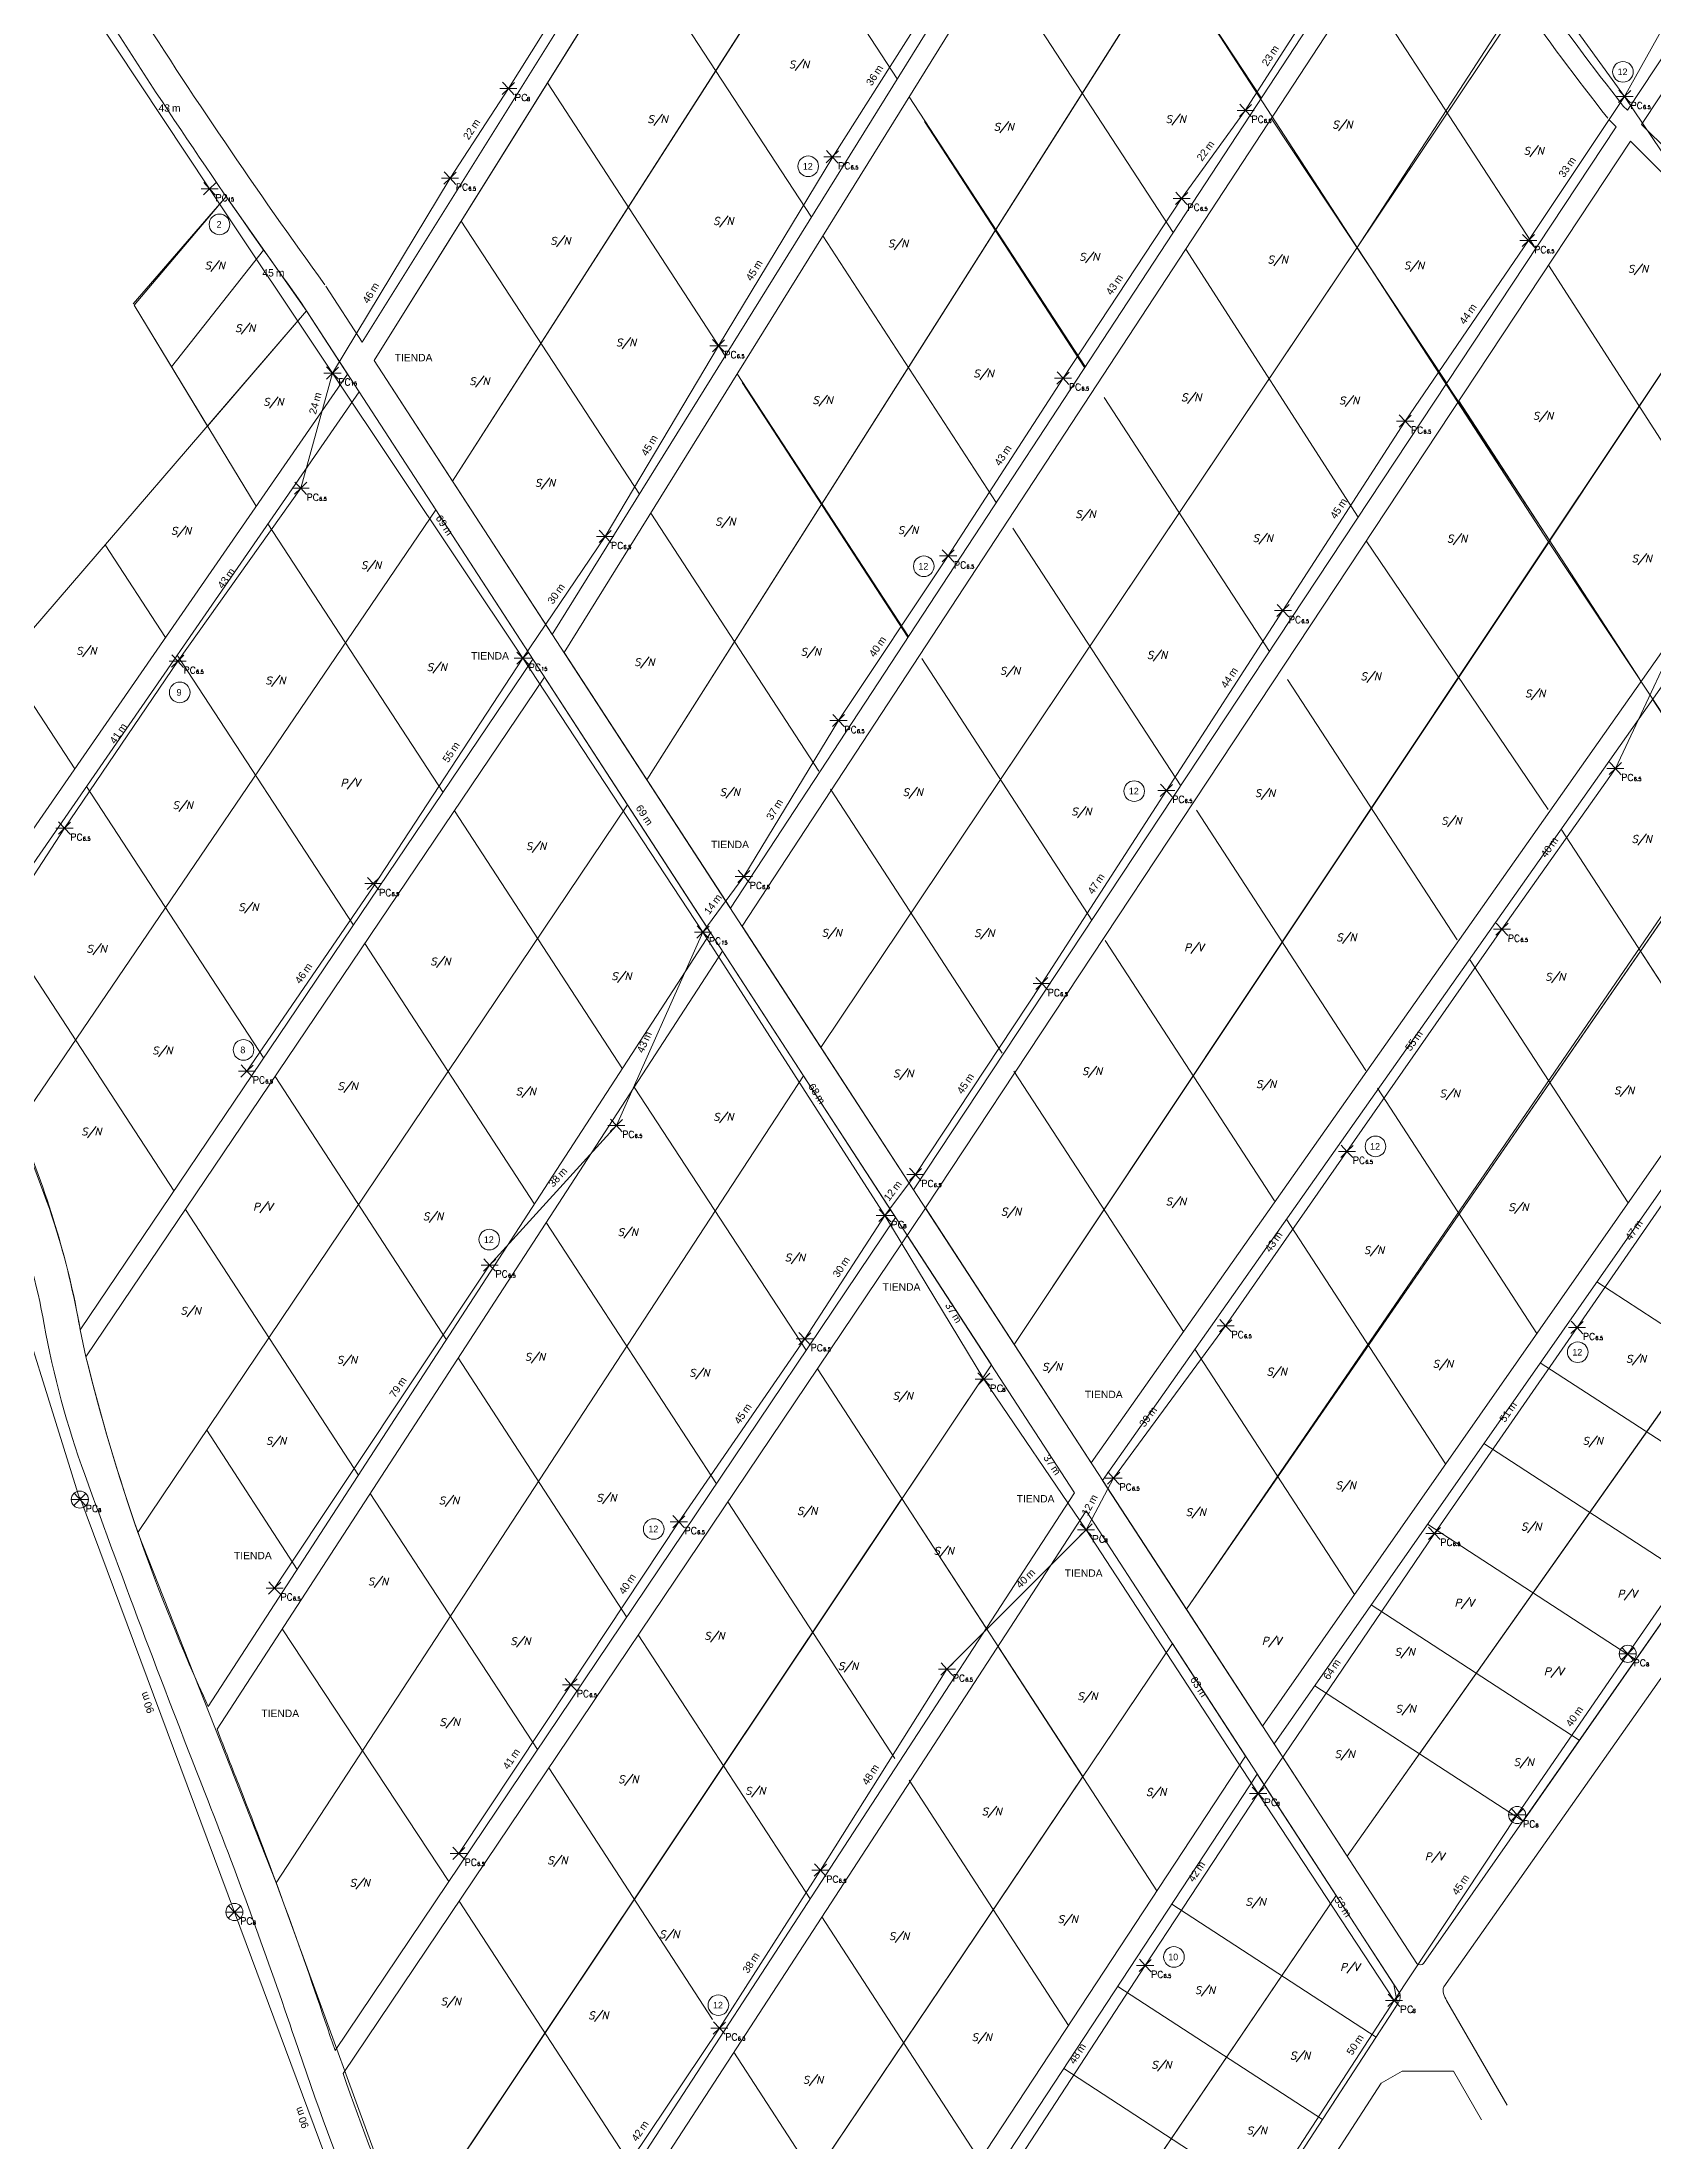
# Model space of a CAD drawing. Header units: metres. Extents: x 276196 to 280123, y 1482787 to 1490589.
# Drawn here: x 279075.1 to 279402.5, y 1488165.9 to 1488592.6 of the extents above; entities that cross this region are included whole.
import ezdxf
from ezdxf.enums import TextEntityAlignment as Align

# ---------------------------------------------------------------- set-up
doc = ezdxf.new("R2010")
doc.units = ezdxf.units.M
for name, color, linetype, lineweight in [('_ADDRESSDIBUJO', 7, 'Continuous', 0), ('_HOUSECOUNT', 7, 'Continuous', 0), ('_LOTLINE', 4, 'Continuous', 0), ('_MICROZONES', 2, 'Continuous', 0), ('_POLEPED', 7, 'Continuous', 0), ('_STRAND', 3, 'Continuous', 0), ('_STRANDDISTANCE', 3, 'Continuous', 0)]:
    doc.layers.add(name, color=color, linetype=linetype, lineweight=lineweight)
doc.styles.add('Address', font='ITALICS.shx', dxfattribs={"height": 1.5})
doc.styles.add('ROMANS', font='romans.shx', dxfattribs={"height": 0.2})
doc.styles.get("Standard").update_dxf_attribs({"font": 'arial.ttf'})
doc.styles.add('StrandDistance0', font='ENGINEERING.shx', dxfattribs={"height": 1.5})
doc.styles.add('Style-ENGINEERING', font='ENGINEERING.shx')

# ---------------------------------------------------------------- blocks, each defined once
blk = doc.blocks.new('*U33')
at = {"layer": '_POLEPED', "linetype": 'Continuous'}
blk.add_line((206328.6, 1519837.21), (206328.59, 1519835.82), dxfattribs=at)
at = {"layer": '_POLEPED', "linetype": 'Continuous', "flags": 128}
blk.add_lwpolyline([(206328.6, 1519837.21), (206329.19, 1519837.21), (206329.39, 1519837.14), (206329.46, 1519837.07), (206329.52, 1519836.94), (206329.52, 1519836.74), (206329.46, 1519836.61), (206329.39, 1519836.54), (206329.19, 1519836.48), (206328.59, 1519836.48)], dxfattribs=at)
blk = doc.blocks.new('PC8_E')
at = {"layer": '_POLEPED', "color": 1}
for p, q in [((-1.74, 0), (0, 0)), ((-1.24, -1.22), (0, 0)), ((-1.19, 1.27), (0, 0)), ((0, 0), (1.24, 1.22)), ((0, 0), (1.74, 0)), ((0, 0), (1.19, -1.27))]:
    blk.add_line(p, q, dxfattribs=at)
at = {"layer": '_POLEPED', "linetype": 'Continuous', "flags": 128}
for points in [[(3.77, -1.47), (3.71, -1.34), (3.57, -1.2), (3.44, -1.13), (3.18, -1.13), (3.04, -1.2), (2.91, -1.33), (2.84, -1.46), (2.78, -1.66), (2.77, -1.99), (2.84, -2.19), (2.9, -2.32), (3.04, -2.46), (3.17, -2.52), (3.43, -2.53), (3.57, -2.46), (3.7, -2.33), (3.77, -2.2)], [(4, -1.78), (3.9, -1.81), (3.86, -1.88), (3.86, -1.95), (3.9, -2.02), (3.97, -2.06), (4.11, -2.09), (4.21, -2.13), (4.28, -2.2), (4.31, -2.27), (4.31, -2.37), (4.28, -2.44), (4.24, -2.48), (4.14, -2.51), (4, -2.51), (3.89, -2.47), (3.86, -2.44), (3.82, -2.37), (3.83, -2.26), (3.86, -2.19), (3.93, -2.13), (4.04, -2.09), (4.18, -2.06), (4.25, -2.02), (4.28, -1.95), (4.28, -1.88), (4.25, -1.81), (4.14, -1.78), (4, -1.78)]]:
    blk.add_lwpolyline(points, dxfattribs=at)
at = {"layer": '_POLEPED', "linetype": 'Continuous'}
blk.add_blockref('*U33', (-206327.14, -1519838.33), dxfattribs=at)
blk = doc.blocks.new('PC15_E')
at = {"layer": '_POLEPED', "color": 1}
for p, q in [((-1.74, 0), (0, 0)), ((-1.19, 1.27), (0, 0)), ((0, 0), (1.24, 1.22)), ((0, 0), (1.74, 0)), ((-1.24, -1.22), (0, 0)), ((0, 0), (1.19, -1.27))]:
    blk.add_line(p, q, dxfattribs=at)
at = {"layer": '_POLEPED', "linetype": 'Continuous', "style": 'ROMANS'}
for s, height, p in [('PC', 1.391, (1.18, -2.51)), ('15', 0.732, (3.72, -2.51))]:
    blk.add_text(s, height=height, rotation=359.6478, dxfattribs=at).set_placement(p)
blk = doc.blocks.new('PC6.5')
at = {"layer": '_POLEPED', "color": 1}
for p, q in [((-1.74, 0), (0, 0)), ((-1.24, -1.22), (0, 0)), ((-1.19, 1.27), (0, 0)), ((0, 0), (1.24, 1.22)), ((0, 0), (1.74, 0)), ((0, 0), (1.19, -1.27))]:
    blk.add_line(p, q, dxfattribs=at)
at = {"layer": '_POLEPED', "linetype": 'Continuous', "attachment_point": 7, "rotation": 359.6478, "line_spacing_factor": 0.72, "style": 'StrandDistance0'}
for s, insert, char_height in [('\\Fromans;PC', (1.18, -2.51), 1.3914), ('\\Fromans;6.5', (3.72, -2.51), 0.7317)]:
    blk.add_mtext(s, dxfattribs=dict(at, insert=insert, char_height=char_height))
blk = doc.blocks.new('PC8_N')
at = {"layer": '_POLEPED', "color": 1}
for p, q in [((-1.24, -1.22), (1.24, 1.22)), ((-1.19, 1.27), (1.19, -1.27)), ((-1.74, 0), (1.74, 0))]:
    blk.add_line(p, q, dxfattribs=at)
blk.add_circle((0, 0), 1.74, dxfattribs=at)
at = {"layer": '_POLEPED', "linetype": 'Continuous', "style": 'ROMANS'}
for s, height, p in [('PC', 1.391, (1.18, -2.51)), ('8', 0.732, (3.72, -2.51))]:
    blk.add_text(s, height=height, rotation=359.6478, dxfattribs=at).set_placement(p)
blk = doc.blocks.new('TIENDA')
at = {"layer": '_ADDRESSDIBUJO'}
blk.add_text('TIENDA', height=1.5, dxfattribs=at).set_placement((-0.01, -0.02))
blk = doc.blocks.new('SN')
at = {"layer": '_ADDRESSDIBUJO', "color": 7, "linetype": 'Continuous', "lineweight": 0, "style": 'Address'}
blk.add_text('S/N', height=1.5, dxfattribs=at).set_placement((2, 0), align=Align.CENTER)
blk = doc.blocks.new('PV')
at = {"layer": '_ADDRESSDIBUJO', "color": 7, "linetype": 'Continuous', "lineweight": 0, "style": 'Address'}
blk.add_text('P/V', height=1.5, dxfattribs=at).set_placement((2.09, 0.23), align=Align.CENTER)
blk = doc.blocks.new('LONGITUD_RED')
at = {"layer": '_STRANDDISTANCE'}
blk.add_text('m', height=1.5, dxfattribs=at).set_placement((1.57, 0))
at = {"layer": '_STRANDDISTANCE', "flags": 4}
blk.add_attdef('?', text='', height=1.5, dxfattribs=at).set_placement((1.17, 0), align=Align.RIGHT)
blk = doc.blocks.new('HCRES_9')
at = {"layer": '_HOUSECOUNT', "color": 1, "linetype": 'Continuous', "lineweight": 0}
blk.add_circle((0.14, 0), 2.1, dxfattribs=at)
at = {"layer": '_HOUSECOUNT', "color": 7, "linetype": 'Continuous', "lineweight": 0, "style": 'Style-ENGINEERING'}
blk.add_text('9', height=1.35, dxfattribs=at).set_placement((0, 0), align=Align.MIDDLE_CENTER)
blk = doc.blocks.new('HCRES_2')
at = {"layer": '_HOUSECOUNT', "color": 1, "linetype": 'Continuous', "lineweight": 0}
blk.add_circle((0.14, 0), 2.1, dxfattribs=at)
at = {"layer": '_HOUSECOUNT', "color": 7, "linetype": 'Continuous', "lineweight": 0, "style": 'Style-ENGINEERING'}
blk.add_text('2', height=1.35, dxfattribs=at).set_placement((0.06, 0), align=Align.MIDDLE_CENTER)
blk = doc.blocks.new('HCRES_10')
at = {"layer": '_HOUSECOUNT', "color": 1, "linetype": 'Continuous', "lineweight": 0}
blk.add_circle((0.14, 0), 2.1, dxfattribs=at)
at = {"layer": '_HOUSECOUNT', "color": 7, "linetype": 'Continuous', "lineweight": 0, "style": 'Style-ENGINEERING'}
blk.add_text('10', height=1.35, dxfattribs=at).set_placement((0, 0), align=Align.MIDDLE_CENTER)
blk = doc.blocks.new('HCRES_12')
at = {"layer": '_HOUSECOUNT', "color": 1, "linetype": 'Continuous', "lineweight": 0}
blk.add_ellipse((0, 0), major_axis=(-1.48, 1.48), ratio=1, start_param=3.926991, end_param=10.210176, dxfattribs=at)
at = {"layer": '_HOUSECOUNT', "color": 7, "linetype": 'Continuous', "lineweight": 0, "style": 'Style-ENGINEERING'}
blk.add_text('12', height=1.35, dxfattribs=at).set_placement((-0.08, 0), align=Align.MIDDLE_CENTER)
blk = doc.blocks.new('HCRES_8')
at = {"layer": '_HOUSECOUNT', "color": 1, "linetype": 'Continuous', "lineweight": 0}
blk.add_circle((0.14, 0), 2.1, dxfattribs=at)
at = {"layer": '_HOUSECOUNT', "color": 7, "linetype": 'Continuous', "lineweight": 0, "style": 'Style-ENGINEERING'}
blk.add_text('8', height=1.35, dxfattribs=at).set_placement((0, 0), align=Align.MIDDLE_CENTER)

msp = doc.modelspace()

# ---------------------------------------------------------------- linework, layer by layer
at = {"layer": '_LOTLINE'}
for p, q in [((279142.64, 1488527.91), (279272.03, 1488735.2)), ((279158.6, 1488503.38), (279292.49, 1488712.27)), ((279397.32, 1488578.77), (279480.98, 1488705.32)), ((279400.21, 1488575.89), (279483.91, 1488702.51)), ((279178.85, 1488472.25), (279311.99, 1488686.67)), ((279181.26, 1488468.55), (279314.59, 1488683.27)), ((279334.28, 1488657.5), (279198.06, 1488442.73)), ((279212.88, 1488640.45), (279248.96, 1488585.17)), ((279286.06, 1488637.32), (279322.93, 1488581.28)), ((279215.05, 1488416.62), (279355.06, 1488630.32)), ((279140.23, 1488531.61), (279199.86, 1488627.14)), ((279217.43, 1488412.96), (279357.63, 1488626.95)), ((279195.36, 1488612.37), (279231.49, 1488557.02)), ((279268.82, 1488609.55), (279304.99, 1488553.9)), ((279344.22, 1488603.62), (279378.7, 1488550.62)), ((279233.44, 1488388.34), (279375.76, 1488600.58)), ((279325.51, 1488246.83), (279563.34, 1488587.13)), ((279177.84, 1488584.3), (279214.01, 1488528.88)), ((279251.38, 1488581.47), (279287.15, 1488526.67)), ((279324.95, 1488577.18), (279360.66, 1488523.33)), ((279395.07, 1488575.37), (279393.66, 1488576.77)), ((279397.32, 1488578.77), (279396.48, 1488579.61)), ((279252.28, 1488359.39), (279395.07, 1488575.37)), ((279254.51, 1488576.48), (279287.03, 1488526.49)), ((279254.66, 1488355.73), (279397.96, 1488572.49)), ((279414.42, 1488556.08), (279397.96, 1488572.49)), ((279417.24, 1488558.91), (279400.21, 1488575.89)), ((279112.6, 1488561.2), (279093.69, 1488539.4)), ((279340.37, 1488223.98), (279578.95, 1488562.11)), ((279160.31, 1488556.23), (279196.54, 1488500.73)), ((279233.84, 1488553.23), (279269.07, 1488499.08)), ((279120.18, 1488550.36), (279101.49, 1488526.59)), ((279419.16, 1488547.75), (279272.73, 1488327.95)), ((279307.58, 1488550.55), (279342.63, 1488496.05)), ((279381.29, 1488547.28), (279418.31, 1488489.74)), ((279132.8, 1488543.03), (279140.23, 1488531.61)), ((279093.85, 1488539.15), (279118.7, 1488498.31)), ((279127.77, 1488539.76), (279137.26, 1488525.15)), ((279355.89, 1488202.23), (279591.49, 1488539.77)), ((279128.93, 1488537.97), (279067.6, 1488466.76)), ((279142.64, 1488527.91), (279178.85, 1488472.25)), ((279056.84, 1488408.82), (279137.26, 1488525.15)), ((279058.55, 1488404.25), (279139.62, 1488521.53)), ((279139.62, 1488521.53), (279174.92, 1488467.19)), ((279216.42, 1488525.18), (279251.23, 1488471.85)), ((279217.44, 1488523.44), (279251.11, 1488471.67)), ((279291, 1488520.39), (279324.59, 1488468.76)), ((279363.04, 1488519.68), (279399.78, 1488463.22)), ((279288.34, 1488303.96), (279436.12, 1488513.87)), ((279290.69, 1488300.35), (279438.14, 1488509.8)), ((279070.31, 1488372.68), (279155.2, 1488497.54)), ((279198.9, 1488496.91), (279233.01, 1488444.49)), ((279121.06, 1488494.69), (279156.67, 1488440.15)), ((279272.46, 1488493.87), (279306.55, 1488441.48)), ((279344.27, 1488491.29), (279381.24, 1488436.69)), ((279087.99, 1488490.44), (279100.26, 1488471.63)), ((279307.7, 1488274.19), (279451.62, 1488482.7)), ((279067.6, 1488466.76), (279081.83, 1488444.96)), ((279082.93, 1488330.93), (279174.92, 1488467.19)), ((279102.63, 1488468.02), (279138.44, 1488413.15)), ((279181.26, 1488468.55), (279215.05, 1488416.62)), ((279253.93, 1488467.35), (279288.51, 1488414.19)), ((279084.08, 1488325.48), (279177.29, 1488463.55)), ((279177.29, 1488463.55), (279211.03, 1488411.62)), ((279328.28, 1488463.09), (279362.7, 1488410.17)), ((279402.45, 1488459.1), (279434.53, 1488409.8)), ((279323.16, 1488250.44), (279465.7, 1488454.4)), ((279084.19, 1488441.34), (279120.21, 1488386.15)), ((279235.39, 1488440.83), (279270.3, 1488387.18)), ((279194.13, 1488437.63), (279094.65, 1488289.77)), ((279158.97, 1488436.41), (279193.08, 1488383.99)), ((279309.74, 1488436.56), (279344.17, 1488383.65)), ((279383.85, 1488432.68), (279415.99, 1488383.28)), ((279065.75, 1488414.67), (279101.99, 1488359.16)), ((279108.93, 1488254.44), (279211.03, 1488411.62)), ((279217.43, 1488412.96), (279252.28, 1488359.39)), ((279110.71, 1488249.84), (279213.45, 1488407.89)), ((279140.75, 1488409.42), (279175.2, 1488356.46)), ((279213.45, 1488407.89), (279248.61, 1488353.78)), ((279291.21, 1488410.04), (279325.63, 1488357.13)), ((279365.25, 1488406.26), (279397.46, 1488356.76)), ((279063.9, 1488389.87), (279075.53, 1488358.68)), ((279122.52, 1488382.42), (279157.32, 1488328.93)), ((279122.73, 1488218.62), (279229.91, 1488382.56)), ((279195.5, 1488380.27), (279230.44, 1488326.8)), ((279272.67, 1488383.52), (279307.1, 1488330.61)), ((279346.52, 1488380.04), (279378.92, 1488330.23)), ((279360.05, 1488197.45), (279479.03, 1488366.71)), ((279104.29, 1488355.42), (279139.44, 1488301.4)), ((279136.33, 1488179.83), (279254.7, 1488355.67)), ((279254.66, 1488355.73), (279288.34, 1488303.96)), ((279134.69, 1488184.55), (279248.61, 1488353.78)), ((279177.61, 1488352.75), (279212.19, 1488299.68)), ((279327.98, 1488353.52), (279360.39, 1488303.71)), ((279250.98, 1488350.14), (279284.96, 1488297.85)), ((279159.72, 1488325.23), (279193.96, 1488272.61)), ((279309.45, 1488327), (279341.85, 1488277.19)), ((279268.07, 1488323.84), (279149.22, 1488145.97)), ((279232.73, 1488323.04), (279267.03, 1488270.31)), ((279126.99, 1488282.24), (279108.64, 1488310.57)), ((279290.69, 1488300.35), (279323.16, 1488250.44)), ((279141.84, 1488297.72), (279175.84, 1488245.69)), ((279164.06, 1488112.13), (279284.96, 1488297.85)), ((279214.53, 1488296), (279248.44, 1488243.88)), ((279165.85, 1488107.55), (279287.34, 1488294.18)), ((279287.34, 1488294.18), (279319.71, 1488244.35)), ((279123.95, 1488270.2), (279157.8, 1488218.88)), ((279175.95, 1488075.74), (279304.85, 1488267.23)), ((279196.33, 1488268.96), (279231.23, 1488215.32)), ((279269.42, 1488266.65), (279301.73, 1488216.98)), ((279187.61, 1488043.3), (279319.71, 1488244.35)), ((279325.51, 1488246.83), (279354.55, 1488202.19)), ((279178.13, 1488241.93), (279211.37, 1488190.84)), ((279189.31, 1488038.59), (279322.09, 1488240.69)), ((279322.09, 1488240.69), (279350.93, 1488196.31)), ((279251.34, 1488239.42), (279283.75, 1488189.61)), ((279159.93, 1488214.89), (279195.43, 1488160.32)), ((279199.19, 1488011.11), (279338.14, 1488216)), ((279233.62, 1488211.65), (279265.76, 1488162.24)), ((279210.77, 1487978.91), (279350.75, 1488194.15)), ((279360.58, 1488194.7), (279372.87, 1488173.42)), ((279215.72, 1488184.15), (279247.78, 1488134.87)), ((279347.32, 1488177.88), (279351.53, 1488180.31)), ((279351.53, 1488180.31), (279361.96, 1488180.31)), ((279361.96, 1488180.31), (279367.68, 1488170.42)), ((279213.32, 1487971.82), (279347.32, 1488177.88))]:
    msp.add_line(p, q, dxfattribs=at)
at = {"layer": '_LOTLINE', "extrusion": (1.02664e-16, -6.67659e-17, -1)}
for p, q in [((279433.34, 1488313.19), (279391.09, 1488340.67)), ((279421.89, 1488296.78), (279379.63, 1488324.26)), ((279410.43, 1488280.37), (279368.16, 1488307.86)), ((279398.98, 1488263.96), (279356.7, 1488291.46)), ((279387.53, 1488247.55), (279345.24, 1488275.06)), ((279376.12, 1488231.12), (279333.8, 1488258.64)), ((279346.26, 1488187.26), (279304.73, 1488214.27)), ((279335.36, 1488170.49), (279293.75, 1488197.55)), ((279324.46, 1488153.72), (279282.77, 1488180.84))]:
    msp.add_line(p, q, dxfattribs=at)
at = {"layer": '_LOTLINE'}
for centre, radius, start, end in [((280029.76, 1489194.25), 1108.42, 208.63453, 215.96483), ((280029.76, 1489194.25), 1114.42, 208.56407, 215.96483), ((279978.04, 1489033.83), 737.92, 213.25766, 217.99087), ((279978.04, 1489033.83), 741.92, 213.25766, 217.99087), ((278936.79, 1488306.98), 141.05, 10.2444, 20.4366), ((278936.79, 1488306.98), 148.05, 10.2444, 20.4366), ((279259.32, 1488365.27), 186.7, 190.2444, 199.9558), ((279259.32, 1488365.27), 179.7, 190.2444, 191.0172), ((279464.02, 1488418.53), 391.17, 193.7607, 204.8022), ((281631.24, 1489226.51), 2710.14, 199.95584, 201.45474), ((281631.24, 1489226.51), 2703.14, 201.18078, 201.45474), ((278159.28, 1487862.04), 1020.32, 18.56423, 21.45474), ((278159.28, 1487862.04), 1027.32, 18.56423, 21.45474), ((279801.55, 1488413.58), 705.09, 198.56423, 198.95466), ((279801.55, 1488413.58), 712.09, 198.56423, 205.00601), ((279801.55, 1488413.58), 705.09, 199.36109, 205.00601)]:
    msp.add_arc(centre, radius, start, end, dxfattribs=at)
for points in [[(279354.55, 1488202.19), (279354.79, 1488201.81), (279355.65, 1488201.85), (279355.89, 1488202.23)], [(279360.58, 1488194.7), (279360.12, 1488195.51), (279359.54, 1488196.67), (279360.05, 1488197.45)], [(279350.93, 1488196.31), (279351.32, 1488195.71), (279351.14, 1488194.76), (279350.75, 1488194.15)]]:
    msp.add_open_spline(points, degree=3, dxfattribs=at)
at = {"layer": '_MICROZONES'}
for points in [[(279158.6, 1488503.38), (279292.49, 1488712.27), (279277.28, 1488735.04), (279272.03, 1488735.2), (279142.64, 1488527.91)], [(279342.42, 1488550.85), (279381.31, 1488491.04), (279419.16, 1488547.75), (279423.57, 1488548.02), (279505.21, 1488673.1), (279483.74, 1488702.25), (279480.98, 1488705.32), (279456.74, 1488728.56), (279378.14, 1488604.12), (279375.76, 1488600.58)], [(279304.1, 1488609.91), (279342.42, 1488550.85), (279417.83, 1488666.95), (279395.5, 1488688.62), (279396.36, 1488698.11), (279374.38, 1488722.5), (279336, 1488661.78), (279334.28, 1488657.5)], [(279381.31, 1488491.04), (279418.24, 1488435.39), (279546.47, 1488611.43), (279527.22, 1488636.34), (279524.59, 1488639.54), (279505.21, 1488673.1), (279423.57, 1488548.02), (279419.16, 1488547.75)], [(279198.06, 1488442.73), (279304.1, 1488609.91), (279265.31, 1488669.88), (279158.6, 1488503.38)], [(279233.44, 1488388.34), (279342.42, 1488550.85), (279304.1, 1488609.91), (279198.06, 1488442.73)], [(279272.73, 1488327.95), (279381.53, 1488491.26), (279342.42, 1488550.85), (279233.44, 1488388.34)], [(279399.98, 1488407.89), (279415.99, 1488383.28), (279414.02, 1488373.47), (279435.84, 1488359.28), (279527.68, 1488489.44), (279550.75, 1488522.15), (279528.19, 1488536.83), (279511.5, 1488519.93), (279493.17, 1488539.24), (279454.21, 1488486.48), (279451.62, 1488482.7)], [(279307.7, 1488274.19), (279272.73, 1488327.95), (279381.31, 1488491.04), (279418.24, 1488435.39)], [(279122.73, 1488218.62), (279229.91, 1488382.56), (279194.13, 1488437.63), (279094.65, 1488289.77)], [(279307.7, 1488274.19), (279340.37, 1488223.98), (279435.84, 1488359.28), (279414.02, 1488373.47), (279415.99, 1488383.28), (279399.98, 1488407.89)], [(279376.12, 1488231.12), (279490.61, 1488395.23), (279470.45, 1488408.34), (279355.07, 1488244.8)], [(279149.22, 1488145.97), (279268.07, 1488323.84), (279229.91, 1488382.56), (279122.73, 1488218.62)], [(279175.95, 1488075.74), (279286.64, 1488240.18), (279249.9, 1488296.65), (279149.22, 1488145.97)], [(279232.04, 1488159.07), (279249.82, 1488130.69), (279270.96, 1488116.94), (279338.14, 1488216), (279304.85, 1488267.23)], [(279203.61, 1488017.62), (279226.32, 1488002.83), (279350.62, 1488193.95), (279349.86, 1488197.96), (279338.14, 1488216)]]:
    msp.add_lwpolyline(points, close=True, dxfattribs=at)
for points in [[(279093.85, 1488539.15), (279108.79, 1488514.59), (279128.93, 1488537.97), (279112.6, 1488561.2), (279093.85, 1488539.15)], [(279070.31, 1488372.68), (279155.2, 1488497.54), (279139.62, 1488521.53), (279128.93, 1488537.97), (279067.6, 1488466.76), (279063.56, 1488475.96), (279035.38, 1488466.43), (279070.31, 1488372.68)]]:
    msp.add_lwpolyline(points, dxfattribs=at)
msp.add_lwpolyline([(279094.65, 1488289.77), (279194.13, 1488437.63), (279155.2, 1488497.54), (279070.31, 1488372.68, -0.058277), (279082.93, 1488330.93), (279084.08, 1488325.48, 0.023816)], format="xyb", close=True, dxfattribs=at)
at = {"layer": '_STRAND'}
for p, q in [((279169.92, 1488583.17), (279207.66, 1488643.48)), ((279396.77, 1488581.54), (279362.35, 1488628.98)), ((279396.77, 1488581.54), (279410.65, 1488606.48)), ((279109.2, 1488562.79), (279085.44, 1488598.63)), ((279235.85, 1488569.28), (279255.18, 1488599.67)), ((279319.54, 1488578.53), (279332.05, 1488597.94)), ((279158.06, 1488564.96), (279169.92, 1488583.17)), ((279396.77, 1488581.54), (279377.2, 1488552.26)), ((279442.5, 1488513.52), (279396.77, 1488581.54)), ((279306.73, 1488560.84), (279319.54, 1488578.53)), ((279212.62, 1488530.92), (279235.85, 1488569.28)), ((279134.18, 1488525.36), (279158.06, 1488564.96)), ((279134.18, 1488525.36), (279109.2, 1488562.79)), ((279282.65, 1488524.33), (279306.73, 1488560.84)), ((279377.2, 1488552.26), (279352.16, 1488515.59)), ((279189.59, 1488492.14), (279212.62, 1488530.92)), ((279127.73, 1488501.95), (279134.18, 1488525.36)), ((279172.86, 1488467.4), (279134.18, 1488525.36)), ((279259.29, 1488488.19), (279282.65, 1488524.33)), ((279352.16, 1488515.59), (279327.33, 1488477.08)), ((279102.72, 1488466.81), (279127.73, 1488501.95)), ((279172.86, 1488467.4), (279189.59, 1488492.14)), ((279237.02, 1488454.73), (279259.29, 1488488.19)), ((279394.89, 1488445.01), (279412.73, 1488483.03)), ((279327.33, 1488477.08), (279303.64, 1488440.55)), ((279079.72, 1488432.88), (279102.72, 1488466.81)), ((279142.46, 1488420.98), (279172.86, 1488467.4)), ((279209.47, 1488411.78), (279172.86, 1488467.4)), ((279217.77, 1488423.06), (279237.02, 1488454.73)), ((279371.84, 1488412.33), (279394.89, 1488445.01)), ((279303.64, 1488440.55), (279278.33, 1488401.29)), ((279060.65, 1488403.6), (279079.72, 1488432.88)), ((279209.47, 1488411.78), (279217.77, 1488423.06)), ((279116.79, 1488383.54), (279142.46, 1488420.98)), ((279191.87, 1488372.48), (279209.47, 1488411.78)), ((279246.43, 1488354.15), (279209.47, 1488411.78)), ((279340.33, 1488367.21), (279371.84, 1488412.33)), ((279278.33, 1488401.29), (279252.65, 1488362.5)), ((279055.72, 1488383.28), (279082.84, 1488296.46)), ((279166.11, 1488344.11), (279191.87, 1488372.48)), ((279387.09, 1488331.42), (279413.8, 1488370.1)), ((279315.68, 1488331.79), (279340.33, 1488367.21)), ((279252.65, 1488362.5), (279246.43, 1488354.15)), ((279230.16, 1488329.13), (279246.43, 1488354.15)), ((279266.54, 1488320.91), (279246.43, 1488354.15)), ((279122.41, 1488278.48), (279166.11, 1488344.11)), ((279204.55, 1488291.96), (279230.16, 1488329.13)), ((279292.91, 1488300.82), (279315.68, 1488331.79)), ((279358.12, 1488289.6), (279387.09, 1488331.42)), ((279287.31, 1488290.29), (279266.54, 1488320.91)), ((279397.4, 1488265.11), (279425.84, 1488306.34)), ((279287.31, 1488290.29), (279292.91, 1488300.82)), ((279082.82, 1488296.98), (279114.25, 1488212.65)), ((279182.64, 1488258.85), (279204.55, 1488291.96)), ((279287.31, 1488290.29), (279259.04, 1488262.01)), ((279322.28, 1488236.76), (279287.31, 1488290.29)), ((279322.28, 1488236.76), (279358.12, 1488289.6)), ((279374.93, 1488232.38), (279397.4, 1488265.11)), ((279259.04, 1488262.01), (279233.33, 1488221.15)), ((279159.85, 1488224.58), (279182.64, 1488258.85)), ((279322.28, 1488236.76), (279299.34, 1488201.8)), ((279349.91, 1488194.7), (279322.28, 1488236.76)), ((279349.91, 1488194.7), (279374.93, 1488232.38)), ((279233.33, 1488221.15), (279212.81, 1488189.09)), ((279114.25, 1488212.65), (279145.67, 1488128.31)), ((279299.34, 1488201.8), (279273.03, 1488161.52)), ((279349.91, 1488194.7), (279322.65, 1488152.78)), ((279212.81, 1488189.09), (279189.46, 1488154.31))]:
    msp.add_line(p, q, dxfattribs=at)

# ---------------------------------------------------------------- block references
at = {"layer": '_ADDRESSDIBUJO'}
for name, p in [('SN', (279226.96, 1488587.32)), ('SN', (279198.23, 1488576.19)), ('SN', (279303.52, 1488576.21)), ('SN', (279337.41, 1488575.08)), ('SN', (279268.6, 1488574.66)), ('SN', (279376.28, 1488569.78)), ('SN', (279211.59, 1488555.5)), ('SN', (279178.48, 1488551.5)), ('SN', (279247.12, 1488550.92)), ('SN', (279108.25, 1488546.46)), ('SN', (279285.96, 1488548.23)), ('SN', (279324.24, 1488547.65)), ('SN', (279351.94, 1488546.47)), ('SN', (279114.43, 1488533.75)), ('SN', (279191.84, 1488530.81)), ('TIENDA', (279146.83, 1488527.76)), ('SN', (279264.48, 1488524.49)), ('SN', (279162.02, 1488522.98)), ('SN', (279306.68, 1488519.67)), ('SN', (279120.16, 1488518.75)), ('SN', (279231.76, 1488519.1)), ('SN', (279338.77, 1488519.04)), ('SN', (279378.16, 1488515.92)), ('SN', (279175.38, 1488502.28)), ('SN', (279212, 1488494.41)), ('SN', (279285.2, 1488495.93)), ('SN', (279101.42, 1488492.53)), ('SN', (279249.12, 1488492.67)), ('SN', (279321.22, 1488491.06)), ('SN', (279360.7, 1488490.96)), ('SN', (279140.01, 1488485.56)), ('SN', (279398.25, 1488486.9)), ('SN', (279082.15, 1488468.18)), ('SN', (279153.37, 1488464.87)), ('TIENDA', (279162.36, 1488467.17)), ('SN', (279195.54, 1488465.89)), ('SN', (279229.36, 1488467.98)), ('SN', (279269.84, 1488464.11)), ('SN', (279299.74, 1488467.32)), ('SN', (279120.58, 1488462.16)), ('SN', (279343.14, 1488462.98)), ('SN', (279376.58, 1488459.47)), ('PV', (279135.71, 1488441.09)), ('SN', (279212.9, 1488439.45)), ('SN', (279250.08, 1488439.42)), ('SN', (279321.66, 1488439.24)), ('SN', (279101.72, 1488436.78)), ('SN', (279284.37, 1488435.5)), ('SN', (279359.54, 1488433.65)), ('SN', (279398.22, 1488429.93)), ('SN', (279173.53, 1488428.47)), ('TIENDA', (279211.14, 1488428.84)), ('SN', (279115.08, 1488416.09)), ('SN', (279233.62, 1488410.89)), ('SN', (279264.62, 1488410.81)), ('SN', (279338.21, 1488409.95)), ('SN', (279084.23, 1488407.64)), ('SN', (279154.1, 1488405.07)), ('PV', (279307.15, 1488407.68)), ('SN', (279190.89, 1488402.04)), ('SN', (279380.66, 1488401.95)), ('SN', (279097.59, 1488386.95)), ('SN', (279135.24, 1488379.69)), ('SN', (279171.46, 1488378.63)), ('SN', (279248.16, 1488382.28)), ('SN', (279286.54, 1488382.73)), ('SN', (279321.91, 1488380.13)), ('SN', (279394.66, 1488378.84)), ('SN', (279359.19, 1488378.21)), ('SN', (279083.18, 1488370.49)), ('SN', (279211.61, 1488373.48)), ('PV', (279117.91, 1488354.99)), ('SN', (279152.6, 1488353.26)), ('SN', (279270.08, 1488354.21)), ('SN', (279303.56, 1488356.26)), ('SN', (279373.19, 1488355.11)), ('SN', (279192.18, 1488350.07)), ('SN', (279226.14, 1488344.87)), ('SN', (279343.82, 1488346.39)), ('TIENDA', (279245.98, 1488338.93)), ('SN', (279103.34, 1488334.09)), ('SN', (279135.11, 1488324.11)), ('SN', (279173.32, 1488324.7)), ('SN', (279357.82, 1488323.28)), ('SN', (279397.1, 1488324.29)), ('SN', (279206.72, 1488321.46)), ('SN', (279278.41, 1488322.71)), ('SN', (279324.07, 1488321.7)), ('SN', (279248.07, 1488316.79)), ('TIENDA', (279287.08, 1488317.1)), ('SN', (279120.7, 1488307.65)), ('SN', (279388.27, 1488307.62)), ('SN', (279338.07, 1488298.6)), ('SN', (279155.83, 1488295.55)), ('SN', (279187.85, 1488296.09)), ('SN', (279228.64, 1488293.39)), ('TIENDA', (279273.22, 1488295.89)), ('SN', (279307.61, 1488293.17)), ('SN', (279375.77, 1488290.21)), ('SN', (279256.39, 1488285.3)), ('TIENDA', (279114.16, 1488284.36)), ('TIENDA', (279283, 1488280.79)), ('SN', (279141.42, 1488279.09)), ('PV', (279395.2, 1488276.31)), ('PV', (279362.08, 1488274.52)), ('SN', (279209.78, 1488268.02)), ('SN', (279170.36, 1488266.94)), ('PV', (279322.91, 1488266.75)), ('SN', (279236.96, 1488261.89)), ('PV', (279380.26, 1488260.56)), ('SN', (279285.59, 1488255.76)), ('TIENDA', (279119.72, 1488252.29)), ('SN', (279155.96, 1488250.48)), ('SN', (279350.25, 1488253.17)), ('SN', (279337.85, 1488244)), ('SN', (279374.23, 1488242.38)), ('SN', (279192.29, 1488238.87)), ('SN', (279218.1, 1488236.52)), ('SN', (279299.56, 1488236.29)), ('SN', (279266.16, 1488232.35)), ('SN', (279177.89, 1488222.41)), ('PV', (279356.03, 1488222.97)), ('SN', (279137.73, 1488217.81)), ('SN', (279319.76, 1488213.95)), ('SN', (279281.59, 1488210.45)), ('SN', (279200.61, 1488207.37)), ('SN', (279247.3, 1488206.98)), ('PV', (279338.83, 1488200.49)), ('SN', (279309.47, 1488196.05)), ('SN', (279156.2, 1488193.74)), ('SN', (279186.21, 1488190.91)), ('SN', (279264.11, 1488186.46)), ('SN', (279328.82, 1488182.72)), ('SN', (279300.64, 1488180.85)), ('SN', (279229.81, 1488177.83)), ('SN', (279320, 1488167.52))]:
    msp.add_blockref(name, p, dxfattribs=at)
at = {"layer": '_MICROZONES', "zscale": 0.001}
for name, p in [('HCRES_12', (279396.42, 1488586.56)), ('HCRES_12', (279230.85, 1488567.37)), ('HCRES_2', (279111.07, 1488555.56)), ('SN', (279397.47, 1488545.79)), ('HCRES_12', (279254.34, 1488486.1)), ('HCRES_9', (279103, 1488460.47)), ('HCRES_12', (279297.1, 1488440.41)), ('HCRES_8', (279115.96, 1488387.83)), ('HCRES_12', (279346.13, 1488368.22)), ('HCRES_12', (279166.03, 1488349.29)), ('HCRES_12', (279387.23, 1488326.4)), ('HCRES_12', (279199.46, 1488290.48)), ('SN', (279350.07, 1488264.75)), ('HCRES_10', (279305.03, 1488203.53)), ('HCRES_12', (279212.6, 1488193.73))]:
    msp.add_blockref(name, p, dxfattribs=at)
at = {"layer": '_POLEPED'}
for name, p in [('PC8_E', (279169.92, 1488583.17)), ('PC6.5', (279396.77, 1488581.54)), ('PC6.5', (279319.73, 1488578.72)), ('PC6.5', (279235.75, 1488569.28)), ('PC15_E', (279109.2, 1488562.79)), ('PC6.5', (279158.06, 1488564.96)), ('PC6.5', (279306.73, 1488560.84)), ('PC6.5', (279377.2, 1488552.26)), ('PC6.5', (279212.62, 1488530.92)), ('PC15_E', (279134.18, 1488525.36)), ('PC6.5', (279282.65, 1488524.33)), ('PC6.5', (279352.16, 1488515.59)), ('PC6.5', (279127.73, 1488501.95)), ('PC6.5', (279189.59, 1488492.14)), ('PC6.5', (279259.29, 1488488.19)), ('PC6.5', (279327.33, 1488477.08)), ('PC6.5', (279102.72, 1488466.81)), ('PC15_E', (279172.86, 1488467.4)), ('PC6.5', (279237.02, 1488454.73)), ('PC6.5', (279394.89, 1488445.01)), ('PC6.5', (279303.64, 1488440.55)), ('PC6.5', (279079.72, 1488432.88)), ('PC6.5', (279217.78, 1488423.06)), ('PC6.5', (279142.46, 1488421.62)), ('PC15_E', (279209.47, 1488411.78)), ('PC6.5', (279371.84, 1488412.33)), ('PC6.5', (279278.33, 1488401.29)), ('PC6.5', (279116.79, 1488383.54)), ('PC6.5', (279191.87, 1488372.48)), ('PC6.5', (279340.33, 1488367.21)), ('PC6.5', (279252.65, 1488362.5)), ('PC8_E', (279246.43, 1488354.15)), ('PC6.5', (279166.11, 1488344.11)), ('PC6.5', (279230.16, 1488329.13)), ('PC6.5', (279315.68, 1488331.79)), ('PC6.5', (279387.09, 1488331.42)), ('PC8_E', (279266.54, 1488320.91)), ('PC6.5', (279292.91, 1488300.82)), ('PC8_N', (279082.84, 1488296.46)), ('PC6.5', (279204.55, 1488291.96)), ('PC8_E', (279287.31, 1488290.29)), ('PC6.5', (279358.12, 1488289.6)), ('PC6.5', (279122.41, 1488278.48)), ('PC8_N', (279397.4, 1488265.11)), ('PC6.5', (279259.04, 1488262.01)), ('PC6.5', (279182.64, 1488258.85)), ('PC8_E', (279322.28, 1488236.76)), ('PC8_N', (279374.93, 1488232.38)), ('PC6.5', (279159.85, 1488224.58)), ('PC6.5', (279233.33, 1488221.15)), ('PC8_N', (279114.25, 1488212.65)), ('PC6.5', (279299.34, 1488201.8)), ('PC8_E', (279349.91, 1488194.7)), ('PC6.5', (279212.81, 1488189.09))]:
    msp.add_blockref(name, p, dxfattribs=at)
at = {"layer": '_STRAND'}
ref = msp.add_blockref('LONGITUD_RED', (279097.6, 1488254.46), dxfattribs=dict(at, rotation=110.4366798085434))
ref.add_attrib('?', '90', dxfattribs={"layer": '_STRANDDISTANCE', "height": 1.5, "rotation": 110.4367}).set_placement((279097.19, 1488255.56), align=Align.RIGHT)
ref = msp.add_blockref('LONGITUD_RED', (279129.02, 1488170.13), dxfattribs=dict(at, rotation=110.4366798085434))
ref.add_attrib('?', '90', dxfattribs={"layer": '_STRANDDISTANCE', "height": 1.5, "rotation": 110.4367}).set_placement((279128.62, 1488171.22), align=Align.RIGHT)
at = {"layer": '_STRANDDISTANCE'}
ref = msp.add_blockref('LONGITUD_RED', (279324.81, 1488588.56), dxfattribs=dict(at, rotation=57.2040385237545))
ref.add_attrib('?', '23', dxfattribs={"height": 1.5, "rotation": 57.204}).set_placement((279325.44, 1488589.54), align=Align.RIGHT)
ref = msp.add_blockref('LONGITUD_RED', (279244.39, 1488584.56), dxfattribs=dict(at, rotation=57.53994768273271))
ref.add_attrib('?', '36', dxfattribs={"height": 1.5, "rotation": 57.5399}).set_placement((279245.01, 1488585.55), align=Align.RIGHT)
ref = msp.add_blockref('LONGITUD_RED', (279099.98, 1488578.46), dxfattribs=at)
ref.add_attrib('?', '43', dxfattribs={"height": 1.5}).set_placement((279101.15, 1488578.46), align=Align.RIGHT)
ref = msp.add_blockref('LONGITUD_RED', (279162.49, 1488573.58), dxfattribs=dict(at, rotation=56.92126638412996))
ref.add_attrib('?', '22', dxfattribs={"height": 1.5, "rotation": 56.9213}).set_placement((279163.12, 1488574.56), align=Align.RIGHT)
ref = msp.add_blockref('LONGITUD_RED', (279311.56, 1488569.21), dxfattribs=dict(at, rotation=54.10082541721508))
ref.add_attrib('?', '22', dxfattribs={"height": 1.5, "rotation": 54.1008}).set_placement((279312.25, 1488570.16), align=Align.RIGHT)
ref = msp.add_blockref('LONGITUD_RED', (279385.12, 1488565.91), dxfattribs=dict(at, rotation=56.23730656036922))
ref.add_attrib('?', '33', dxfattribs={"height": 1.5, "rotation": 56.2373}).set_placement((279385.76, 1488566.88), align=Align.RIGHT)
ref = msp.add_blockref('LONGITUD_RED', (279219.94, 1488544.93), dxfattribs=dict(at, rotation=58.8050436710777))
ref.add_attrib('?', '45', dxfattribs={"height": 1.5, "rotation": 58.805}).set_placement((279220.54, 1488545.93), align=Align.RIGHT)
ref = msp.add_blockref('LONGITUD_RED', (279121.1, 1488544.97), dxfattribs=at)
ref.add_attrib('?', '45', dxfattribs={"height": 1.5}).set_placement((279122.26, 1488544.97), align=Align.RIGHT)
ref = msp.add_blockref('LONGITUD_RED', (279142.05, 1488540.34), dxfattribs=dict(at, rotation=58.90530418042578))
ref.add_attrib('?', '46', dxfattribs={"height": 1.5, "rotation": 58.9053}).set_placement((279142.65, 1488541.34), align=Align.RIGHT)
ref = msp.add_blockref('LONGITUD_RED', (279293.12, 1488542.01), dxfattribs=dict(at, rotation=56.58524120657173))
ref.add_attrib('?', '43', dxfattribs={"height": 1.5, "rotation": 56.5852}).set_placement((279293.76, 1488542.99), align=Align.RIGHT)
ref = msp.add_blockref('LONGITUD_RED', (279364.93, 1488536.07), dxfattribs=dict(at, rotation=55.67762508113896))
ref.add_attrib('?', '44', dxfattribs={"height": 1.5, "rotation": 55.6776}).set_placement((279365.59, 1488537.03), align=Align.RIGHT)
ref = msp.add_blockref('LONGITUD_RED', (279131.11, 1488517.99), dxfattribs=dict(at, rotation=74.60203464712086))
ref.add_attrib('?', '24', dxfattribs={"height": 1.5, "rotation": 74.602}).set_placement((279131.42, 1488519.11), align=Align.RIGHT)
ref = msp.add_blockref('LONGITUD_RED', (279198.66, 1488509.37), dxfattribs=dict(at, rotation=59.29180376050237))
ref.add_attrib('?', '45', dxfattribs={"height": 1.5, "rotation": 59.2918}).set_placement((279199.26, 1488510.37), align=Align.RIGHT)
ref = msp.add_blockref('LONGITUD_RED', (279270.47, 1488507.33), dxfattribs=dict(at, rotation=57.12912559867898))
ref.add_attrib('?', '43', dxfattribs={"height": 1.5, "rotation": 57.1291}).set_placement((279271.1, 1488508.31), align=Align.RIGHT)
ref = msp.add_blockref('LONGITUD_RED', (279338.69, 1488496.54), dxfattribs=dict(at, rotation=57.18648709460038))
ref.add_attrib('?', '45', dxfattribs={"height": 1.5, "rotation": 57.1865}).set_placement((279339.32, 1488497.52), align=Align.RIGHT)
ref = msp.add_blockref('LONGITUD_RED', (279155.7, 1488494.92), dxfattribs=dict(at, rotation=303.7137445133207))
ref.add_attrib('?', '69', dxfattribs={"height": 1.5, "rotation": 303.7137}).set_placement((279156.34, 1488493.95), align=Align.RIGHT)
ref = msp.add_blockref('LONGITUD_RED', (279112.56, 1488482.36), dxfattribs=dict(at, rotation=54.55383254556727))
ref.add_attrib('?', '43', dxfattribs={"height": 1.5, "rotation": 54.5538}).set_placement((279113.24, 1488483.31), align=Align.RIGHT)
ref = msp.add_blockref('LONGITUD_RED', (279179.64, 1488479.21), dxfattribs=dict(at, rotation=55.93577390372242))
ref.add_attrib('?', '30', dxfattribs={"height": 1.5, "rotation": 55.9358}).set_placement((279180.29, 1488480.18), align=Align.RIGHT)
ref = msp.add_blockref('LONGITUD_RED', (279244.97, 1488468.47), dxfattribs=dict(at, rotation=56.34932670063812))
ref.add_attrib('?', '40', dxfattribs={"height": 1.5, "rotation": 56.3493}).set_placement((279245.61, 1488469.44), align=Align.RIGHT)
ref = msp.add_blockref('LONGITUD_RED', (279316.46, 1488462.16), dxfattribs=dict(at, rotation=57.03245306439275))
ref.add_attrib('?', '44', dxfattribs={"height": 1.5, "rotation": 57.0325}).set_placement((279317.1, 1488463.14), align=Align.RIGHT)
ref = msp.add_blockref('LONGITUD_RED', (279090.67, 1488450.82), dxfattribs=dict(at, rotation=55.86794395510471))
ref.add_attrib('?', '41', dxfattribs={"height": 1.5, "rotation": 55.8679}).set_placement((279091.32, 1488451.78), align=Align.RIGHT)
ref = msp.add_blockref('LONGITUD_RED', (279158.32, 1488447.03), dxfattribs=dict(at, rotation=56.77665331025945))
ref.add_attrib('?', '55', dxfattribs={"height": 1.5, "rotation": 56.7767}).set_placement((279158.96, 1488448.01), align=Align.RIGHT)
ref = msp.add_blockref('LONGITUD_RED', (279196.36, 1488436.04), dxfattribs=dict(at, rotation=303.013901412433))
ref.add_attrib('?', '69', dxfattribs={"height": 1.5, "rotation": 303.0139}).set_placement((279196.99, 1488435.06), align=Align.RIGHT)
ref = msp.add_blockref('LONGITUD_RED', (279224.09, 1488435.39), dxfattribs=dict(at, rotation=58.70556261787288))
ref.add_attrib('?', '37', dxfattribs={"height": 1.5, "rotation": 58.7056}).set_placement((279224.7, 1488436.38), align=Align.RIGHT)
ref = msp.add_blockref('LONGITUD_RED', (279381.47, 1488427.71), dxfattribs=dict(at, rotation=54.80240902386326))
ref.add_attrib('?', '40', dxfattribs={"height": 1.5, "rotation": 54.8024}).set_placement((279382.14, 1488428.67), align=Align.RIGHT)
ref = msp.add_blockref('LONGITUD_RED', (279289.39, 1488420.29), dxfattribs=dict(at, rotation=57.19219900451249))
ref.add_attrib('?', '47', dxfattribs={"height": 1.5, "rotation": 57.1922}).set_placement((279290.02, 1488421.27), align=Align.RIGHT)
ref = msp.add_blockref('LONGITUD_RED', (279211.43, 1488416.13), dxfattribs=dict(at, rotation=53.66418866881241))
ref.add_attrib('?', '14', dxfattribs={"height": 1.5, "rotation": 53.6642}).set_placement((279212.12, 1488417.07), align=Align.RIGHT)
ref = msp.add_blockref('LONGITUD_RED', (279128.29, 1488402.09), dxfattribs=dict(at, rotation=55.5606095372098))
ref.add_attrib('?', '46', dxfattribs={"height": 1.5, "rotation": 55.5606}).set_placement((279128.95, 1488403.05), align=Align.RIGHT)
ref = msp.add_blockref('LONGITUD_RED', (279197.78, 1488388.12), dxfattribs=dict(at, rotation=65.87149982256379))
ref.add_attrib('?', '43', dxfattribs={"height": 1.5, "rotation": 65.8715}).set_placement((279198.26, 1488389.19), align=Align.RIGHT)
ref = msp.add_blockref('LONGITUD_RED', (279353.92, 1488388.41), dxfattribs=dict(at, rotation=55.06836402618336))
ref.add_attrib('?', '55', dxfattribs={"height": 1.5, "rotation": 55.0684}).set_placement((279354.59, 1488389.36), align=Align.RIGHT)
ref = msp.add_blockref('LONGITUD_RED', (279231.4, 1488379.44), dxfattribs=dict(at, rotation=302.6738247035053))
ref.add_attrib('?', '68', dxfattribs={"height": 1.5, "rotation": 302.6738}).set_placement((279232.03, 1488378.46), align=Align.RIGHT)
ref = msp.add_blockref('LONGITUD_RED', (279262.83, 1488379.69), dxfattribs=dict(at, rotation=56.4958070455021))
ref.add_attrib('?', '45', dxfattribs={"height": 1.5, "rotation": 56.4958}).set_placement((279263.47, 1488380.66), align=Align.RIGHT)
ref = msp.add_blockref('LONGITUD_RED', (279179.8, 1488360.67), dxfattribs=dict(at, rotation=47.76546662594304))
ref.add_attrib('?', '38', dxfattribs={"height": 1.5, "rotation": 47.7655}).set_placement((279180.58, 1488361.54), align=Align.RIGHT)
ref = msp.add_blockref('LONGITUD_RED', (279247.98, 1488357.9), dxfattribs=dict(at, rotation=53.33256350071722))
ref.add_attrib('?', '12', dxfattribs={"height": 1.5, "rotation": 53.3326}).set_placement((279248.67, 1488358.83), align=Align.RIGHT)
ref = msp.add_blockref('LONGITUD_RED', (279325.43, 1488347.54), dxfattribs=dict(at, rotation=55.16559573676646))
ref.add_attrib('?', '43', dxfattribs={"height": 1.5, "rotation": 55.1656}).set_placement((279326.09, 1488348.5), align=Align.RIGHT)
ref = msp.add_blockref('LONGITUD_RED', (279398.65, 1488349.93), dxfattribs=dict(at, rotation=55.36556910069014))
ref.add_attrib('?', '47', dxfattribs={"height": 1.5, "rotation": 55.3656}).set_placement((279399.32, 1488350.89), align=Align.RIGHT)
ref = msp.add_blockref('LONGITUD_RED', (279237.61, 1488342.42), dxfattribs=dict(at, rotation=56.96516113794174))
ref.add_attrib('?', '30', dxfattribs={"height": 1.5, "rotation": 56.9652}).set_placement((279238.25, 1488343.4), align=Align.RIGHT)
ref = msp.add_blockref('LONGITUD_RED', (279259.2, 1488334.98), dxfattribs=dict(at, rotation=301.1735680454054))
ref.add_attrib('?', '37', dxfattribs={"height": 1.5, "rotation": 301.1736}).set_placement((279259.8, 1488333.98), align=Align.RIGHT)
ref = msp.add_blockref('LONGITUD_RED', (279147.51, 1488317.99), dxfattribs=dict(at, rotation=56.33607190044214))
ref.add_attrib('?', '79', dxfattribs={"height": 1.5, "rotation": 56.3361}).set_placement((279148.16, 1488318.96), align=Align.RIGHT)
ref = msp.add_blockref('LONGITUD_RED', (279373.1, 1488312.98), dxfattribs=dict(at, rotation=55.29619289793186))
ref.add_attrib('?', '51', dxfattribs={"height": 1.5, "rotation": 55.2962}).set_placement((279373.76, 1488313.94), align=Align.RIGHT)
ref = msp.add_blockref('LONGITUD_RED', (279217.57, 1488312.61), dxfattribs=dict(at, rotation=55.42866291621878))
ref.add_attrib('?', '45', dxfattribs={"height": 1.5, "rotation": 55.4287}).set_placement((279218.23, 1488313.57), align=Align.RIGHT)
ref = msp.add_blockref('LONGITUD_RED', (279299.88, 1488311.99), dxfattribs=dict(at, rotation=53.67340859402169))
ref.add_attrib('?', '39', dxfattribs={"height": 1.5, "rotation": 53.6734}).set_placement((279300.57, 1488312.92), align=Align.RIGHT)
ref = msp.add_blockref('LONGITUD_RED', (279279.21, 1488304.01), dxfattribs=dict(at, rotation=304.1449357220633))
ref.add_attrib('?', '37', dxfattribs={"height": 1.5, "rotation": 304.1449}).set_placement((279279.86, 1488303.05), align=Align.RIGHT)
ref = msp.add_blockref('LONGITUD_RED', (279288.19, 1488294.06), dxfattribs=dict(at, rotation=62.00532134583865))
ref.add_attrib('?', '12', dxfattribs={"height": 1.5, "rotation": 62.0053}).set_placement((279288.73, 1488295.09), align=Align.RIGHT)
ref = msp.add_blockref('LONGITUD_RED', (279274.77, 1488279.16), dxfattribs=dict(at, rotation=45.00584481130527))
ref.add_attrib('?', '40', dxfattribs={"height": 1.5, "rotation": 45.0058}).set_placement((279275.6, 1488279.98), align=Align.RIGHT)
ref = msp.add_blockref('LONGITUD_RED', (279194.12, 1488278.01), dxfattribs=dict(at, rotation=56.5114847123963))
ref.add_attrib('?', '40', dxfattribs={"height": 1.5, "rotation": 56.5115}).set_placement((279194.76, 1488278.98), align=Align.RIGHT)
ref = msp.add_blockref('LONGITUD_RED', (279337.28, 1488260.65), dxfattribs=dict(at, rotation=55.84952176419726))
ref.add_attrib('?', '64', dxfattribs={"height": 1.5, "rotation": 55.8495}).set_placement((279337.93, 1488261.62), align=Align.RIGHT)
ref = msp.add_blockref('LONGITUD_RED', (279309, 1488258.92), dxfattribs=dict(at, rotation=303.1609837604027))
ref.add_attrib('?', '63', dxfattribs={"height": 1.5, "rotation": 303.161}).set_placement((279309.64, 1488257.95), align=Align.RIGHT)
ref = msp.add_blockref('LONGITUD_RED', (279386.57, 1488251.1), dxfattribs=dict(at, rotation=55.51761747181328))
ref.add_attrib('?', '40', dxfattribs={"height": 1.5, "rotation": 55.5176}).set_placement((279387.23, 1488252.06), align=Align.RIGHT)
ref = msp.add_blockref('LONGITUD_RED', (279170.54, 1488242.46), dxfattribs=dict(at, rotation=56.37485783685469))
ref.add_attrib('?', '41', dxfattribs={"height": 1.5, "rotation": 56.3749}).set_placement((279171.19, 1488243.43), align=Align.RIGHT)
ref = msp.add_blockref('LONGITUD_RED', (279243.55, 1488239.27), dxfattribs=dict(at, rotation=57.81192533569903))
ref.add_attrib('?', '48', dxfattribs={"height": 1.5, "rotation": 57.8119}).set_placement((279244.17, 1488240.26), align=Align.RIGHT)
ref = msp.add_blockref('LONGITUD_RED', (279309.81, 1488219.58), dxfattribs=dict(at, rotation=56.72073240459131))
ref.add_attrib('?', '42', dxfattribs={"height": 1.5, "rotation": 56.7207}).set_placement((279310.45, 1488220.56), align=Align.RIGHT)
ref = msp.add_blockref('LONGITUD_RED', (279363.44, 1488216.89), dxfattribs=dict(at, rotation=56.42531227204285))
ref.add_attrib('?', '45', dxfattribs={"height": 1.5, "rotation": 56.4253}).set_placement((279364.09, 1488217.86), align=Align.RIGHT)
ref = msp.add_blockref('LONGITUD_RED', (279338.31, 1488214.19), dxfattribs=dict(at, rotation=303.2988881788174))
ref.add_attrib('?', '53', dxfattribs={"height": 1.5, "rotation": 303.2989}).set_placement((279338.95, 1488213.21), align=Align.RIGHT)
ref = msp.add_blockref('LONGITUD_RED', (279219.27, 1488201.05), dxfattribs=dict(at, rotation=57.3886459110407))
ref.add_attrib('?', '38', dxfattribs={"height": 1.5, "rotation": 57.3886}).set_placement((279219.9, 1488202.03), align=Align.RIGHT)
ref = msp.add_blockref('LONGITUD_RED', (279285.6, 1488182.6), dxfattribs=dict(at, rotation=56.85831837685904))
ref.add_attrib('?', '48', dxfattribs={"height": 1.5, "rotation": 56.8583}).set_placement((279286.24, 1488183.58), align=Align.RIGHT)
ref = msp.add_blockref('LONGITUD_RED', (279342.02, 1488184.4), dxfattribs=dict(at, rotation=56.96270305113384))
ref.add_attrib('?', '50', dxfattribs={"height": 1.5, "rotation": 56.9627}).set_placement((279342.66, 1488185.38), align=Align.RIGHT)
ref = msp.add_blockref('LONGITUD_RED', (279196.69, 1488166.87), dxfattribs=dict(at, rotation=56.12231071415125))
ref.add_attrib('?', '42', dxfattribs={"height": 1.5, "rotation": 56.1223}).set_placement((279197.34, 1488167.84), align=Align.RIGHT)

doc.saveas('drawing.dxf')
